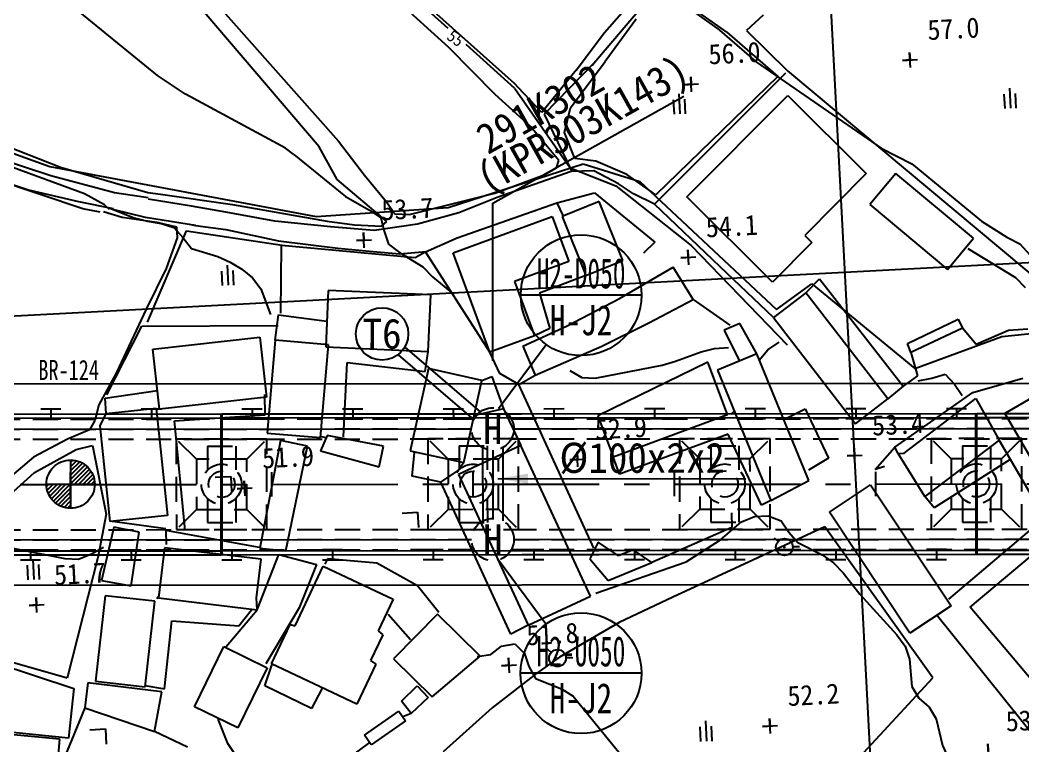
# Model space of a CAD drawing. Header units: millimetres. Extents: x 6886 to 7682, y 1103 to 1810.
# Drawn here: x 7022.4 to 7122.1, y 1446.9 to 1519 of the extents above; entities that cross this region are included whole.
import ezdxf
from ezdxf.enums import TextEntityAlignment as Align
from ezdxf.xclip import XClip

# ---------------------------------------------------------------- set-up
doc = ezdxf.new("R2010")
doc.units = ezdxf.units.MM
doc.header["$LTSCALE"] = 10
doc.header["$MEASUREMENT"] = 0
doc.header["$XCLIPFRAME"] = 2
for name, pattern in [('CENTER', [2, 1.25, -0.25, 0.25, -0.25]), ('DASHED2', [0.375, 0.25, -0.125]), ('HIDDEN', [0.375, 0.25, -0.125])]:
    doc.linetypes.add(name, pattern=pattern)
for name, color, linetype in [('TN-MANH', 4, 'Continuous'), ('TT-WIRE-EQPM', 6, 'Continuous'), ('TZ-BASE', 253, 'Continuous'), ('TZ-CABL', 4, 'Continuous')]:
    doc.layers.add(name, color=color, linetype=linetype)
doc.styles.add('GR', font='GulimChe.ttf')
doc.styles.add('GUL', font='GulimChe.ttf')
doc.styles.get("Standard").update_dxf_attribs({"font": 'GulimChe.ttf'})
doc.linetypes.add('ZIGZAG', pattern='A,0.0001,-0.2,[131,ltypeshp.shx,S=0.2,R=0,X=-0.2,Y=0],-0.4,[131,ltypeshp.shx,S=0.2,R=180,X=0.2,Y=0],-0.2', length=0.8001)
doc.dimstyles.get("Standard").update_dxf_attribs({"dimtxt": 0.18, "dimasz": 0.18, "dimexe": 0.18, "dimexo": 0.0625, "dimgap": 0.09, "dimtad": 0, "dimtih": 1, "dimtoh": 1, "dimdec": 4, "dimzin": 0, "dimdsep": 46, "dimtxsty": 'Standard', "dimcen": 0.09, "dimadec": 0, "dimazin": 0, "dimtfac": 1, "dimtdec": 4, "dimtofl": 0, "dimtmove": 0, "dimatfit": 3, "dimfxl": 0, "dimtolj": 1, "dimtzin": 0, "dimarcsym": 0})

# ---------------------------------------------------------------- blocks, each defined once
blk = doc.blocks.new('JD-4F4DFDFGR14')
at = {"layer": 'TZ-BASE'}
for p, q in [((130.666, 139.307), (149.119, -210.561)), ((45.265, 80.892, -29.64), (86.604, 34.154, -29.64)), ((84.702, 33.587, -29.64), (55.676, 67.611, -29.64)), ((97.518, 45.353, -29.64), (84.147, 57.418, -29.64)), ((97.563, 43.454, -29.64), (85.077, 54.849, -29.64)), ((699.995, 50.791), (0.013, 13.872)), ((111.975, 41.896, -29.752), (118.442, 49.514, -29.752)), ((124.244, 45.392, -28.64), (118.569, 49.443, -28.64)), ((68.626, 40.695, -30.64), (59.113, 48.459, -30.64)), ((94.837, 48.174, -28.64), (104.059, 39.938, -28.64)), ((113.03, 44.968, -28.64), (115.984, 48.35, -28.64)), ((125.194, 44.999, -28.64), (121.299, 47.74, -28.64)), ((116.198, 46.292, -28.64), (113.116, 42.069, -28.64)), ((128.817, 46.695, -26.628), (127.158, 45.161, -26.628)), ((110.236, 41.21, -28.64), (113.03, 44.968, -28.64)), ((124.244, 45.392, -28.64), (128.136, 42, -28.64)), ((125.194, 44.999, -28.083), (130.258, 40.59, -28.083)), ((127.158, 45.161, -26.628), (131.212, 41.14, -26.628)), ((102.185, 38.807, -29.64), (97.563, 43.454, -29.64)), ((104.13, 39.387, -29.64), (99.29, 43.754, -29.64)), ((143.437, 41.476, -27.658), (143.358, 42.974, -27.658)), ((143.358, 42.974, -27.658), (143.398, 42.225, -27.658)), ((111.975, 41.896, -28.509), (107.059, 36.828, -28.509)), ((109.668, 37.477, -28.083), (113.116, 42.069, -28.083)), ((111.832, 41.686, -29.752), (111.975, 41.896, -29.752)), ((128.136, 42, -28.64), (140.523, 33.459, -28.64)), ((142.649, 42.185, -27.658), (144.147, 42.264, -27.658)), ((143.398, 42.225, -27.658), (142.649, 42.185, -27.658)), ((110.236, 41.21, -29.337), (106.825, 36.993, -29.337)), ((118.003, 27.877, -27.859), (131.045, 40.951, -27.859)), ((131.212, 41.14, -26.628), (159.877, 17.183, -26.628)), ((71.425, 38.819, -30.64), (68.626, 40.695, -30.64)), ((104.059, 39.938, -28.64), (104.474, 39.489, -28.64)), ((130.258, 40.59, -28.083), (118.126, 28.827, -28.083)), ((121.684, 39.057, -28.666), (121.605, 40.555, -28.666)), ((121.605, 40.555, -28.666), (121.645, 39.806, -28.666)), ((104.13, 39.387, -29.64), (109.625, 31.519, -29.64)), ((106.825, 36.993, -29.337), (104.474, 39.489, -29.337)), ((120.43, 38.87, -28.173), (120.536, 36.86, -28.173)), ((120.896, 39.766, -28.666), (122.394, 39.845, -28.666)), ((121.645, 39.806, -28.666), (120.896, 39.766, -28.666)), ((153.287, 39.439, -28.173), (153.393, 37.429, -28.173)), ((153.958, 37.436, -28.173), (153.881, 38.904, -28.173)), ((81.337, 33.473, -30.64), (71.425, 38.819, -30.64)), ((105.696, 35.624, -29.337), (102.185, 38.807, -29.337)), ((119.873, 38.275, -28.173), (119.949, 36.83, -28.173)), ((121.101, 36.868, -28.173), (121.024, 38.336, -28.173)), ((121.223, 28.61, -25.172), (131.247, 38.69, -25.172)), ((131.247, 38.69, -25.172), (139.055, 30.926, -25.172)), ((152.73, 38.843, -28.173), (152.806, 37.398, -28.173)), ((41.796, 37.445, -82.745), (57.926, 31.641, -82.745)), ((109.053, 35.017, -28.083), (109.668, 37.477, -28.083)), ((107.059, 36.828, -28.509), (109.774, 31.201, -28.509)), ((61.39, 28.93, -31.64), (44.457, 35.089, -31.64)), ((48.504, 35.687, -29.64), (59.007, 31.563, -29.64)), ((108.5, 32.247, -29.337), (105.696, 35.624, -29.337)), ((110.104, 32.432, -28.083), (109.053, 35.017, -28.083)), ((86.604, 34.154, -29.337), (89.203, 30.782, -29.337)), ((82.16, 32.828, -30.64), (81.337, 33.473, -30.64)), ((86.491, 30.351, -29.337), (84.702, 33.587, -29.337)), ((140.523, 33.459, -28.64), (143.565, 31.887, -28.64)), ((58.036, 30.706, -30.97), (51.79, 32.774, -30.97)), ((82.16, 32.828, -30.64), (87.311, 28.65, -30.64)), ((97.513, 27.571, -82.745), (110.923, 31.898, -82.745)), ((108.274, 31.515, -29.337), (108.5, 32.247, -29.337)), ((112.185, 32.152, -28.083), (110.104, 32.432, -28.083)), ((110.923, 31.898, -82.745), (116.56, 30.134, -82.745)), ((115.268, 30.856, -28.083), (112.185, 32.152, -28.083)), ((143.565, 31.887, -28.64), (150.515, 26.219, -28.64)), ((61.222, 27.436, -32.64), (47.946, 31.859, -32.64)), ((50.19, 31.193, -31.93), (55.806, 29.315, -31.93)), ((57.926, 31.641, -82.745), (84.391, 26.659, -82.745)), ((59.007, 31.563, -29.64), (67.683, 29.062, -29.64)), ((109.731, 31.153, -28.531), (102.392, 28.562, -28.531)), ((107.059, 30.815, -29.337), (108.274, 31.515, -29.337)), ((109.625, 31.519, -29.64), (114.17, 29.713, -29.64)), ((111.972, 31.197, -28.531), (109.731, 31.153, -28.531)), ((114.427, 29.908, -28.531), (111.972, 31.197, -28.531)), ((139.055, 30.926, -25.172), (132.942, 24.778, -25.172)), ((141.987, 30.948, -26.314), (139.399, 27.845, -26.314)), ((149.714, 24.504, -26.314), (141.987, 30.948, -26.314)), ((64.365, 29.028, -30.97), (58.036, 30.706, -30.97)), ((91.408, 26.157, -29.337), (86.491, 30.351, -29.337)), ((89.203, 30.782, -29.337), (91.38, 28.13, -29.337)), ((102.142, 28.996, -29.337), (107.059, 30.815, -29.337)), ((115.922, 28.92, -28.531), (114.427, 29.908, -28.531)), ((118.126, 28.827, -28.083), (115.268, 30.856, -28.083)), ((116.56, 30.134, -82.745), (130.123, 17.434, -82.745)), ((55.806, 29.315, -31.93), (60.775, 28.173, -31.93)), ((63.364, 27.842, -31.64), (61.39, 28.93, -31.64)), ((67.719, 28.517, -30.97), (64.365, 29.028, -30.97)), ((67.683, 29.062, -29.64), (68.912, 28.873, -29.64)), ((93.653, 26.875, -29.337), (102.142, 28.996, -29.337)), ((108.303, 28.017, -28.106), (112.058, 29.004, -28.106)), ((112.058, 29.004, -28.106), (118.048, 24.112, -28.106)), ((114.17, 29.713, -29.64), (121.658, 23.788, -29.64)), ((118.003, 27.877, -28.531), (115.922, 28.92, -28.531)), ((60.775, 28.173, -31.93), (64.23, 27.476, -31.93)), ((71.995, 27.701, -29.337), (67.718, 28.379, -29.337)), ((68.912, 28.873, -29.337), (76.096, 27.846, -29.337)), ((87.311, 28.65, -30.64), (89.679, 27.31, -30.64)), ((91.38, 28.13, -29.337), (92.215, 26.923, -29.337)), ((98.414, 24.556, -27.187), (108.303, 28.017, -27.187)), ((102.392, 28.562, -28.531), (98.58, 27.033, -28.531)), ((108.303, 28.017, -27.187), (108.917, 26.752, -27.187)), ((112.51, 28.163, -27.232), (108.822, 26.684, -27.232)), ((114.869, 22.28, -27.232), (112.51, 28.163, -27.232)), ((129.736, 20.145, -25.172), (121.223, 28.61, -25.172)), ((62.922, 27.085, -32.64), (61.222, 27.436, -32.64)), ((63.258, 27.17, -31.644), (65.131, 26.609, -31.644)), ((63.862, 27.366, -31.64), (63.364, 27.842, -31.64)), ((63.729, 27.557, -31.64), (66.301, 26.545, -31.64)), ((67.422, 26.567, -29.337), (64.19, 27.36, -29.337)), ((75.423, 27.089, -28.531), (71.995, 27.701, -28.531)), ((80.276, 26.211, -28.531), (75.423, 27.089, -28.531)), ((76.096, 27.846, -29.337), (85.482, 26.207, -29.337)), ((84.391, 26.659, -82.745), (97.513, 27.571, -82.745)), ((89.679, 27.31, -30.64), (90.803, 26.525, -30.64)), ((92.215, 26.923, -29.337), (93.653, 26.875, -29.337)), ((98.58, 27.033, -28.531), (94.475, 25.892, -28.531)), ((124.521, 21.67, -27.859), (118.003, 27.877, -27.859)), ((139.399, 27.845, -26.314), (147.127, 21.401, -26.314)), ((65.131, 26.609, -31.644), (68.572, 26.097, -31.644)), ((66.301, 26.545, -31.64), (67.622, 26.22, -31.64)), ((72.405, 25.787, -29.337), (67.422, 26.567, -29.337)), ((67.622, 26.22, -31.64), (68.983, 25.986, -31.64)), ((68.572, 26.097, -31.644), (70.53, 25.63, -31.644)), ((68.983, 25.986, -31.64), (70.263, 25.569, -31.64)), ((85.83, 25.645, -28.531), (80.276, 26.211, -28.531)), ((85.482, 26.207, -29.337), (88.196, 25.831, -29.337)), ((90.803, 26.525, -30.64), (91.151, 25.199, -30.64)), ((90.895, 25.723, -29.337), (91.408, 26.157, -29.337)), ((98.016, 23.052, -27.053), (107.855, 26.676, -27.053)), ((107.855, 26.676, -27.053), (109.506, 22.195, -27.053)), ((108.822, 26.684, -27.232), (111.181, 20.8, -27.232)), ((150.515, 26.219, -28.64), (153.018, 24.629, -28.64)), ((67.639, 16.17, -31.353), (71.496, 25.238, -31.353)), ((70.263, 25.569, -31.64), (71.177, 24.547, -31.64)), ((70.53, 25.63, -31.644), (70.593, 24.557, -31.644)), ((71.496, 25.238, -31.353), (81.002, 23.831, -31.353)), ((71.778, 25.89, -30.928), (72.405, 25.787, -30.928)), ((72.405, 25.787, -30.928), (75.435, 25.384, -30.928)), ((75.435, 25.384, -30.928), (80.663, 24.26, -30.928)), ((90.159, 25.275, -28.531), (85.83, 25.645, -28.531)), ((88.196, 25.831, -29.337), (90.895, 25.723, -29.337)), ((89.179, 23.567, -30.905), (89.1, 25.065, -30.905)), ((89.1, 25.065, -30.905), (89.14, 24.316, -30.905)), ((94.475, 25.892, -28.531), (90.159, 25.275, -28.531)), ((91.151, 25.199, -30.64), (91.586, 23.924, -30.64)), ((70.593, 24.557, -31.644), (69.475, 21.484, -31.644)), ((71.177, 24.547, -31.64), (72.004, 23.475, -31.64)), ((80.663, 24.26, -30.928), (86.539, 23.533, -30.928)), ((88.391, 24.277, -30.905), (89.889, 24.356, -30.905)), ((89.14, 24.316, -30.905), (88.391, 24.277, -30.905)), ((91.586, 23.924, -30.64), (92.668, 23.091, -30.64)), ((95.266, 23.156, -27.187), (98.414, 24.556, -27.187)), ((118.048, 24.112, -28.106), (116.903, 23.011, -28.106)), ((133.647, 24.077, -25.172), (129.736, 20.145, -25.172)), ((132.942, 24.778, -25.172), (133.647, 24.077, -25.172)), ((147.127, 21.401, -26.314), (149.714, 24.504, -26.314)), ((153.018, 24.629, -28.64), (154.315, 23.934, -28.64)), ((154.315, 23.934, -28.64), (155.33, 22.838, -28.64)), ((72.004, 23.475, -31.64), (74.609, 22.688, -31.64)), ((80.868, 17.048, -30.412), (80.957, 23.829, -30.412)), ((80.957, 23.829, -30.412), (94.223, 22.601, -30.412)), ((86.539, 23.533, -30.928), (90.013, 23.202, -30.928)), ((90.013, 23.202, -30.928), (92.72, 22.96, -30.928)), ((92.668, 23.091, -30.64), (94.997, 21.659, -30.64)), ((92.72, 22.96, -30.928), (95.309, 23.204, -30.928)), ((94.223, 22.601, -30.412), (95.221, 23.154, -30.412)), ((101.65, 13.19, -27.187), (95.266, 23.156, -27.187)), ((101.65, 13.19, -27.053), (98.016, 23.052, -27.053)), ((121.409, 21.856, -30.569), (121.33, 23.353, -30.569)), ((121.33, 23.353, -30.569), (121.369, 22.604, -30.569)), ((121.658, 23.788, -29.64), (131.176, 13.901, -29.64)), ((149.152, 23.497, -29.64), (153.885, 20.594, -29.64)), ((74.609, 22.688, -31.64), (75.853, 22.133, -31.64)), ((75.853, 22.133, -31.64), (77.016, 21.44, -31.64)), ((109.506, 22.195, -27.053), (104.092, 20.2, -27.053)), ((111.181, 20.8, -27.232), (114.869, 22.28, -27.232)), ((120.62, 22.565, -30.569), (122.118, 22.644, -30.569)), ((121.369, 22.604, -30.569), (120.62, 22.565, -30.569)), ((69.475, 21.484, -31.644), (67.517, 17.463, -31.644)), ((74.986, 21.239, -31.174), (75.062, 19.794, -31.174)), ((75.543, 21.835, -31.174), (75.649, 19.825, -31.174)), ((76.214, 19.832, -31.174), (76.137, 21.3, -31.174)), ((77.016, 21.44, -31.64), (78.056, 20.559, -31.64)), ((94.997, 21.659, -30.64), (95.952, 20.684, -30.64)), ((114.523, 18.516, -27.792), (119.857, 21.616, -27.792)), ((121.844, 18.415, -27.792), (119.857, 21.616, -27.792)), ((129.845, 16.627, -27.859), (124.521, 21.67, -27.859)), ((78.056, 20.559, -31.64), (78.883, 19.487, -31.64)), ((95.952, 20.684, -30.64), (98.076, 18.927, -30.64)), ((104.092, 20.2, -27.053), (106.074, 14.819, -27.053)), ((111.181, 20.8, -27.187), (106.595, 19.031, -27.187)), ((130.123, 17.434, -82.745), (133.628, 19.981, -82.745)), ((133.043, 19.092, -27.501), (134.419, 20.466, -27.501)), ((133.628, 19.981, -82.745), (143.864, 11.553, -82.745)), ((134.419, 20.466, -27.501), (142.729, 9.789, -27.501)), ((153.885, 20.594, -29.64), (154.841, 19.619, -29.64)), ((78.883, 19.487, -31.64), (79.842, 16.941, -31.64)), ((85.588, 19.321, -29.382), (85.341, 13.711, -29.382)), ((95.781, 18.872, -29.382), (85.588, 19.321, -29.382)), ((106.595, 19.031, -27.187), (107.611, 15.547, -27.187)), ((133.043, 19.092, -27.523), (129.845, 16.627, -27.523)), ((141.191, 8.53, -27.523), (133.043, 19.092, -27.523)), ((95.533, 13.261, -29.382), (95.781, 18.872, -29.382)), ((109.257, 15.779, -27.792), (114.523, 18.516, -27.792)), ((117.45, 16.089, -27.926), (121.844, 18.415, -27.926)), ((121.844, 18.415, -28.128), (125.496, 15.85, -28.128)), ((67.517, 17.463, -31.644), (64.531, 11.093, -31.644)), ((80.309, 14.379, -29.897), (80.652, 16.9, -29.897)), ((80.652, 16.9, -29.897), (85.452, 16.253, -29.897)), ((112.786, 13.791, -27.926), (117.45, 16.089, -27.926)), ((126.472, 16.043, -28.33), (124.942, 15.369, -28.33)), ((128.193, 12.999, -28.33), (126.472, 16.043, -28.33)), ((129.845, 16.627, -27.523), (137.994, 6.063, -27.523)), ((143.149, 14.032, -27.21), (148.185, 16.449, -27.21)), ((148.185, 16.449, -27.21), (148.602, 15.56, -27.21)), ((152.528, 14.754, -82.745), (167.626, 16.216, -82.745)), ((63.584, 8.928, -30.412), (67.079, 15.777, -30.412)), ((67.079, 15.777, -30.412), (80.627, 15.822, -30.412)), ((104.935, 13.772, -27.792), (109.257, 15.779, -27.792)), ((107.611, 15.547, -27.187), (106.074, 14.819, -27.187)), ((124.942, 15.369, -28.33), (126.441, 12.282, -28.33)), ((148.602, 15.56, -27.21), (143.471, 13.153, -27.21)), ((149.975, 13.945, -27.725), (148.602, 15.56, -27.725)), ((153.167, 15.347, -27.725), (149.975, 13.945, -27.725)), ((155.089, 15.462, -27.725), (153.167, 15.347, -27.725)), ((68.175, 13.476, -29.673), (78.799, 14.664, -29.673)), ((78.799, 14.664, -29.673), (79.464, 8.718, -29.673)), ((80.309, 14.379, -29.651), (79.513, 5.145, -29.651)), ((85.632, 13.92, -29.651), (80.309, 14.379, -29.651)), ((106.074, 14.819, -27.053), (101.65, 13.19, -27.053)), ((129.276, 13.428, -30.64), (130.397, 14.168, -30.64)), ((143.471, 13.153, -27.21), (143.149, 14.032, -27.21)), ((143.864, 11.553, -82.745), (152.528, 14.754, -82.745)), ((68.84, 7.53, -29.673), (68.175, 13.476, -29.673)), ((84.836, 4.686, -29.651), (85.632, 13.92, -29.651)), ((85.341, 13.711, -29.382), (95.533, 13.261, -29.382)), ((95.213, 11.262, -29.808), (95.533, 13.261, -29.808)), ((102.628, 11.076, -30.256), (101.65, 13.19, -30.256)), ((104.935, 13.772, -27.926), (106.139, 10.882, -27.926)), ((106.139, 10.882, -27.926), (112.786, 13.791, -27.926)), ((120.1, 12.298, -30.64), (122.647, 13.213, -30.64)), ((122.647, 13.213, -30.64), (123.972, 13.561, -30.64)), ((123.972, 13.561, -30.64), (125.359, 13.643, -30.64)), ((128.193, 12.999, -28.822), (124.271, 11.395, -28.822)), ((133.33, 0.435, -28.822), (128.193, 12.999, -28.822)), ((128.395, 12.388, -30.64), (129.276, 13.428, -30.64)), ((143.471, 13.153, -27.725), (144.149, 10.816, -27.725)), ((87.119, 4.767, -29.808), (87.487, 12.147, -29.808)), ((87.487, 12.147, -29.808), (95.213, 11.262, -29.808)), ((123.312, 12.195, -28.867), (112.391, 6.858, -28.867)), ((118.776, 11.905, -30.64), (120.1, 12.298, -30.64)), ((125.253, 6.999, -28.867), (123.312, 12.195, -28.867)), ((64.531, 11.093, -31.644), (62.79, 7.938, -31.644)), ((95.543, 11.549, -28.912), (93.737, 3.384, -28.912)), ((100.868, 10.371, -28.912), (95.543, 11.549, -28.912)), ((104.533, 9.978, -30.256), (102.628, 11.076, -30.256)), ((109.61, 11.359, -30.64), (110.774, 10.665, -30.64)), ((112.123, 10.611, -30.64), (118.776, 11.905, -30.64)), ((124.271, 11.395, -28.822), (129.565, -1.554, -28.822)), ((145.553, 10.586, -30.64), (146.876, 10.978, -30.64)), ((146.876, 10.978, -30.64), (147.832, 10.003, -30.64)), ((0.313, 10.007), (199.105, 10.11)), ((99.063, 2.206, -28.912), (100.868, 10.371, -28.912)), ((100.868, 10.371, -28.912), (101.839, 10.76, -28.912)), ((101.839, 10.76, -28.912), (103.017, 7.555, -28.912)), ((104.533, 9.978, -29.001), (106.139, 10.882, -29.001)), ((111.966, -6.315, -30.256), (104.533, 9.978, -30.256)), ((110.774, 10.665, -30.64), (112.123, 10.611, -30.64)), ((144.149, 10.816, -27.725), (142.729, 9.789, -27.725)), ((144.223, 10.326, -30.64), (145.553, 10.586, -30.64)), ((147.832, 10.003, -30.64), (148.572, 8.88, -30.64)), ((149.631, 9.168, -29.001), (154.618, 10.587, -29.001)), ((63.423, 8.604, -30.144), (68.636, 9.355, -30.144)), ((142.729, 9.789, -27.501), (141.191, 8.53, -27.501)), ((141.879, 3.726, -29.001), (149.631, 9.168, -29.001)), ((156.995, 9.513, -27.635), (152.817, 7.092, -27.635)), ((63.514, 7.084, -30.144), (63.423, 8.604, -30.144)), ((79.464, 8.718, -29.673), (68.84, 7.53, -29.673)), ((79.317, 6.949, -30.614), (79.286, 8.966, -30.614)), ((137.994, 6.063, -27.523), (141.191, 8.53, -27.523)), ((142.81, 3.153, -28.531), (149.941, 8.561, -28.531)), ((149.941, 8.561, -28.531), (152.247, 4.434, -28.531)), ((0.046, 7.007), (74.946, 7.045)), ((57.022, 7.536), (59.022, 7.538)), ((58.022, 7.537), (58.024, 6.537)), ((62.79, 7.938, -31.644), (62.389, 6.388, -31.644)), ((62.934, 5.844, -29.673), (63.514, 7.084, -29.673)), ((63.514, 7.084, -29.673), (68.495, 7.607, -29.673)), ((67.022, 7.541), (69.022, 7.544)), ((68.022, 7.542), (68.024, 6.542)), ((68.495, 7.607, -29.673), (69.615, -3.064, -29.673)), ((74.954, -6.954), (74.946, 7.045)), ((75.046, 7.045), (149.946, 7.084)), ((75.054, -6.954), (75.046, 7.045)), ((77.022, 7.547), (79.022, 7.549)), ((78.022, 7.548), (78.024, 6.548)), ((87.022, 7.552), (89.022, 7.555)), ((88.022, 7.553), (88.024, 6.553)), ((97.022, 7.557), (99.022, 7.56)), ((98.022, 7.559), (98.024, 6.559)), ((103.017, 7.555, -28.912), (100.008, 6.837, -28.912)), ((103.017, 7.555, -28.912), (104.739, 3.898, -28.912)), ((107.022, 7.563), (109.022, 7.566)), ((108.022, 7.564), (108.024, 6.564)), ((113.919, 2.768, -28.867), (125.253, 6.999, -28.867)), ((117.022, 7.568), (119.022, 7.571)), ((118.022, 7.57), (118.024, 6.57)), ((125.619, 7.019, -29.27), (125.958, 7.353, -29.27)), ((127.022, 7.574), (129.022, 7.577)), ((128.022, 7.575), (128.024, 6.575)), ((130.849, 6.502, -28.822), (132.992, 7.548, -28.822)), ((132.992, 7.548, -28.822), (135.302, 2.66, -28.822)), ((137.022, 7.579), (139.022, 7.582)), ((138.022, 7.581), (138.024, 6.581)), ((147.022, 7.585), (149.022, 7.588)), ((148.022, 7.586), (148.024, 6.586)), ((149.954, -6.915), (149.946, 7.084)), ((150.046, 7.084), (224.946, 7.123)), ((150.054, -6.915), (150.046, 7.084)), ((152.817, 7.092, -27.635), (157.754, -1.427, -27.635)), ((0.047, 6.607), (74.947, 6.645)), ((57.024, 6.536), (59.024, 6.538)), ((62.389, 6.388, -31.644), (61.861, 5.459, -31.644)), ((67.024, 6.541), (69.024, 6.544)), ((70.332, 6.369, -30.614), (79.317, 6.949, -30.614)), ((71.388, -4.562, -30.614), (70.332, 6.369, -30.614)), ((75.047, 6.645), (149.947, 6.684)), ((77.024, 6.547), (79.024, 6.549)), ((87.024, 6.552), (89.024, 6.555)), ((97.024, 6.557), (99.024, 6.56)), ((107.024, 6.563), (109.024, 6.566)), ((112.391, 6.858, -28.867), (113.919, 2.768, -28.867)), ((117.024, 6.568), (119.024, 6.571)), ((127.024, 6.574), (129.024, 6.577)), ((137.024, 6.579), (139.024, 6.582)), ((147.024, 6.585), (149.024, 6.588)), ((150.047, 6.684), (224.947, 6.723)), ((61.861, 5.459, -31.644), (59.673, 4.521, -31.644)), ((63.931, -3.66, -29.673), (62.934, 5.844, -29.673)), ((79.513, 5.145, -29.651), (84.836, 4.686, -29.651)), ((125.334, 5.027, -29.27), (114.533, 1.062, -29.27)), ((128.628, -2.045, -29.27), (125.334, 5.027, -29.27)), ((59.673, 4.521, -31.644), (56.324, 2.751, -31.644)), ((80.859, 4.394, -30.412), (78.807, -6.318, -30.412)), ((83.54, 3.836, -30.412), (80.859, 4.394, -30.412)), ((85.496, 4.894, -29.965), (84.825, 3.374, -29.965)), ((85.375, 4.663, -29.965), (84.92, 4.771, -29.965)), ((91.079, 3.837, -29.965), (85.496, 4.894, -29.965)), ((152.247, 4.434, -28.531), (144.863, -1.167, -28.531)), ((156.346, -2.591, -27.703), (152.247, 4.434, -27.703)), ((56.414, 1.231, -32.316), (60.542, 3.496, -32.316)), ((60.542, 3.496, -32.316), (62.178, 3.908, -32.316)), ((62.178, 3.908, -32.316), (63.528, -2.921, -32.316)), ((81.379, -6.568, -30.412), (83.54, 3.836, -30.412)), ((84.825, 3.374, -29.965), (90.662, 1.792, -29.965)), ((90.662, 1.792, -29.965), (91.079, 3.837, -29.965)), ((93.737, 3.384, -28.912), (99.063, 2.206, -28.912)), ((93.948, 0.867, -29.27), (94.167, 3.213, -29.27)), ((104.739, 3.898, -28.643), (98.524, 1.028, -28.643)), ((111.659, -11.09, -28.643), (104.739, 3.898, -28.643)), ((110.402, 1.77, -31.779), (110.323, 3.268, -31.779)), ((110.323, 3.268, -31.779), (110.362, 2.519, -31.779)), ((137.929, 2.155, -31.241), (137.85, 3.653, -31.241)), ((137.85, 3.653, -31.241), (137.89, 2.904, -31.241)), ((139.948, 1.501, -29.181), (141.879, 3.726, -29.181)), ((142.23, 3.118, -29.001), (141.879, 3.726, -29.001)), ((142.23, 3.118, -28.531), (142.81, 3.153, -28.531)), ((144.863, -1.167, -28.531), (142.23, 3.118, -28.531)), ((56.324, 2.751, -31.644), (53.249, 0.144, -31.644)), ((59.997, 2.459), (59.999, -2.341)), ((59.997, 2.218), (60.226, 2.448)), ((59.997, 1.794), (60.588, 2.385)), ((59.997, 1.369), (60.907, 2.28)), ((59.997, 0.945), (61.192, 2.141)), ((99.063, 2.206, -28.912), (98.493, 1.407, -28.912)), ((109.613, 2.479, -31.779), (111.111, 2.558, -31.779)), ((110.362, 2.519, -31.779), (109.613, 2.479, -31.779)), ((114.533, 1.062, -29.27), (113.919, 2.768, -29.27)), ((135.302, 2.66, -28.822), (133.309, 1.464, -28.822)), ((137.141, 2.865, -31.241), (138.639, 2.944, -31.241)), ((137.89, 2.904, -31.241), (137.141, 2.865, -31.241)), ((153.348, 2.525, -28.061), (145.782, -2.279, -28.061)), ((53.647, -1.268, -32.316), (56.414, 1.231, -32.316)), ((59.998, 0.521), (61.447, 1.972)), ((59.998, 0.096), (61.675, 1.775)), ((60.001, -1.169), (59.999, 1.231)), ((60.384, 0.059), (61.876, 1.552)), ((60.809, 0.059), (62.05, 1.302)), ((61.233, 0.059), (62.196, 1.023)), ((80.001, -1.158), (79.999, 1.242)), ((96.766, 0.272, -29.27), (98.493, 1.407, -29.27)), ((98.524, 1.028, -28.643), (105.444, -13.96, -28.643)), ((100.001, -1.148), (99.999, 1.252)), ((120.001, -1.137), (119.999, 1.263)), ((140.871, 1.826, -29.181), (139.948, 1.501, -29.181)), ((140.001, -1.127), (139.999, 1.273)), ((57.598, 0.057), (62.398, 0.06)), ((57.609, -0.172), (57.839, 0.058)), ((57.672, -0.534), (58.263, 0.058)), ((57.778, -0.853), (58.687, 0.058)), ((57.917, -1.137), (59.112, 0.058)), ((58.086, -1.393), (59.536, 0.058)), ((58.283, -1.62), (59.96, 0.059)), ((61.657, 0.06), (62.308, 0.711)), ((62.081, 0.06), (62.379, 0.358)), ((74.368, 0.751, -31.644), (75.911, 0.832, -31.644)), ((75.911, 0.832, -31.644), (75.991, -0.684, -31.644)), ((77.324, -1.1, -32.742), (77.245, 0.398, -32.742)), ((77.245, 0.398, -32.742), (77.284, -0.351, -32.742)), ((96.766, 0.272, -29.27), (93.948, 0.867, -29.27)), ((103.724, -14.839, -29.27), (96.766, 0.272, -29.27)), ((129.565, -1.554, -28.822), (133.33, 0.435, -28.822)), ((58.506, -1.821), (59.998, -0.328)), ((58.756, -1.995), (59.998, -0.752)), ((76.535, -0.391, -32.742), (78.033, -0.312, -32.742)), ((77.284, -0.351, -32.742), (76.535, -0.391, -32.742)), ((135.389, -2.718, -28.083), (139.483, -0.002, -28.083)), ((139.483, -0.002, -28.083), (147.475, -12.051, -28.083)), ((59.036, -2.14), (59.998, -1.176)), ((59.348, -2.252), (59.999, -1.601)), ((129.565, -1.554, -29.27), (128.628, -2.045, -29.27)), ((145.782, -2.279, -28.061), (144.863, -1.167, -28.061)), ((59.701, -2.323), (59.999, -2.025)), ((63.528, -2.921, -32.316), (62.744, -7.097, -32.316)), ((92.933, -2.808, -31.644), (94.475, -2.727, -31.644)), ((94.475, -2.727, -31.644), (94.555, -4.243, -31.644)), ((125.667, -2.805, -30.256), (125.707, -4.239, -30.256)), ((143.379, -14.767, -28.083), (135.389, -2.718, -28.083)), ((147.268, -11.389, -28.688), (157.687, -2.512, -28.688)), ((63.88, -3.574, -30.278), (69.447, -4.364, -30.278)), ((69.615, -3.064, -29.673), (63.931, -3.66, -29.673)), ((124.57, -5.474, -31.64), (126.662, -3.688, -31.64)), ((126.662, -3.688, -31.64), (127.932, -3.165, -31.64)), ((127.932, -3.165, -31.64), (129.317, -3.082, -31.64)), ((129.317, -3.082, -31.64), (130.604, -3.589, -31.64)), ((130.604, -3.589, -31.64), (131.344, -4.711, -31.64)), ((64.278, -4.223, -30.928), (63.068, -9.501, -30.928)), ((66.819, -4.7, -30.928), (64.278, -4.223, -30.928)), ((66.016, -10.042, -30.928), (66.819, -4.7, -30.928)), ((78.938, -6.265, -30.569), (69.457, -4.542, -30.569)), ((69.457, -4.542, -30.569), (69.495, -5.931, -30.569)), ((125.707, -4.239, -30.256), (117.749, -7.72, -30.256)), ((134.947, -4.182, -30.636), (119.84, -11.185, -30.636)), ((131.344, -4.711, -31.64), (132.258, -5.733, -31.64)), ((145.67, -19.203, -30.636), (134.947, -4.182, -30.636)), ((149.368, -12.155, -28.218), (159.061, -4.002, -28.218)), ((112.423, -5.704, -30.166), (111.581, -7.37, -30.166)), ((114.434, -7.065, -30.166), (112.423, -5.704, -30.166)), ((121.155, -7.652, -31.64), (124.57, -5.474, -31.64)), ((129.896, -5.274, -30.86), (130.287, -5.643, -30.86)), ((132.258, -5.733, -31.64), (134.665, -6.98, -31.64)), ((0.053, -6.593), (74.953, -6.554)), ((0.054, -6.993), (74.954, -6.954)), ((54.08, -6.268, -32.64), (59.439, -7.339, -32.64)), ((55.019, -6.465), (57.019, -6.462)), ((56.019, -6.464), (56.02, -7.464)), ((60.787, -7.393, -32.64), (62.057, -6.868, -32.64)), ((62.057, -6.868, -32.64), (63.275, -6.212, -32.64)), ((65.019, -6.46), (67.019, -6.457)), ((66.019, -6.459), (66.02, -7.459)), ((69.314, -6.264, -30.592), (68.719, -11.249, -30.592)), ((78.928, -7.411, -30.592), (69.314, -6.264, -30.592)), ((75.019, -6.455), (77.019, -6.452)), ((75.053, -6.554), (149.953, -6.516)), ((75.054, -6.954), (149.954, -6.915)), ((76.019, -6.454), (76.02, -7.454)), ((78.544, -12.437, -30.032), (80.682, -6.924, -30.032)), ((78.807, -6.318, -30.412), (81.379, -6.568, -30.412)), ((80.682, -6.924, -30.032), (84.421, -7.913, -30.032)), ((85.019, -6.45), (87.019, -6.447)), ((86.019, -6.448), (86.02, -7.448)), ((95.019, -6.445), (97.019, -6.442)), ((96.019, -6.443), (96.02, -7.443)), ((105.019, -6.439), (107.019, -6.437)), ((106.019, -6.438), (106.02, -7.438)), ((115.88, -6.485, -30.166), (114.434, -7.065, -30.166)), ((115.019, -6.434), (117.019, -6.432)), ((117.749, -7.72, -30.166), (115.88, -6.485, -30.166)), ((116.019, -6.433), (116.02, -7.433)), ((125.019, -6.429), (127.019, -6.426)), ((126.019, -6.428), (126.02, -7.428)), ((130.804, -6.2, -30.86), (131.009, -6.212, -30.86)), ((130.914, -6.126, -30.86), (130.922, -6.284, -30.86)), ((131.753, -6.154, -30.86), (132.43, -6.137, -30.86)), ((135.019, -6.424), (137.019, -6.421)), ((136.019, -6.423), (136.02, -7.423)), ((145.019, -6.419), (147.019, -6.416)), ((146.019, -6.418), (146.02, -7.418)), ((150.053, -6.515), (224.953, -6.477)), ((150.054, -6.915), (224.954, -6.877)), ((55.02, -7.465), (57.02, -7.462)), ((56.242, -7.406, -32.473), (56.348, -9.415, -32.473)), ((56.914, -9.408, -32.473), (56.836, -7.94, -32.473)), ((59.439, -7.339, -32.64), (60.787, -7.393, -32.64)), ((62.744, -7.097, -32.316), (59.653, -19.217, -32.316)), ((65.02, -7.46), (67.02, -7.457)), ((75.02, -7.455), (77.02, -7.452)), ((78.472, -11.243, -30.592), (78.928, -7.411, -30.592)), ((84.421, -7.913, -30.032), (82.704, -12.233, -30.032)), ((85.02, -7.45), (87.02, -7.447)), ((85.51, -7.355, -29.136), (85.272, -7.907, -29.136)), ((90.426, -7.779, -29.136), (85.51, -7.355, -29.136)), ((94.465, -10.051, -29.136), (90.426, -7.779, -29.136)), ((95.02, -7.445), (97.02, -7.442)), ((105.02, -7.439), (107.02, -7.437)), ((111.581, -7.37, -30.166), (113.413, -9.504, -30.166)), ((112.188, -10.788, -31.64), (121.155, -7.652, -31.64)), ((113.413, -9.504, -30.166), (117.749, -7.72, -30.166)), ((115.02, -7.434), (117.02, -7.432)), ((125.02, -7.429), (127.02, -7.426)), ((134.665, -6.98, -31.64), (135.789, -7.766, -31.64)), ((135.02, -7.424), (137.02, -7.421)), ((135.789, -7.766, -31.64), (136.745, -8.741, -31.64)), ((145.02, -7.419), (147.02, -7.416)), ((55.685, -8.001, -32.473), (55.762, -9.446, -32.473)), ((82.296, -14.028, -27.859), (85.094, -8.092, -27.859)), ((85.094, -8.092, -27.859), (92.043, -11.368, -27.859)), ((136.745, -8.741, -31.64), (138.398, -10.886, -31.64)), ((0.323, -9.993), (197.915, -9.891)), ((63.068, -9.501, -30.928), (66.016, -10.042, -30.928)), ((96.597, -12.706, -29.136), (94.465, -10.051, -29.136)), ((138.398, -10.886, -31.64), (142.094, -14.928, -31.64)), ((55.869, -11.988, -32.898), (57.366, -11.909, -32.898)), ((56.617, -11.949, -32.898), (55.869, -11.988, -32.898)), ((56.657, -12.698, -32.898), (56.578, -11.2, -32.898)), ((56.578, -11.2, -32.898), (56.617, -11.949, -32.898)), ((63.436, -11.028, -30.278), (62.473, -19.516, -30.278)), ((68.376, -11.588, -30.278), (63.436, -11.028, -30.278)), ((67.413, -20.077, -30.278), (68.376, -11.588, -30.278)), ((68.81, -10.997, -30.816), (68.56, -11.327, -30.816)), ((68.719, -11.249, -30.592), (78.542, -12.421, -30.592)), ((78.542, -12.421, -30.592), (78.472, -11.243, -30.592)), ((92.043, -11.368, -27.859), (90.563, -14.508, -27.859)), ((105.444, -13.96, -28.643), (111.659, -11.09, -28.643)), ((119.84, -11.185, -30.636), (114.515, -13.701, -30.636)), ((75.44, -16.076, -30.032), (78.544, -12.437, -30.032)), ((76.709, -14.027, -30.636), (77.959, -12.427, -30.636)), ((82.704, -12.233, -30.032), (79.402, -17.815, -30.032)), ((91.537, -12.873, -28.128), (93.751, -15.388, -28.128)), ((96.434, -12.872, -29.427), (92.083, -17.307, -29.427)), ((100.676, -17.033, -29.427), (96.434, -12.872, -29.427)), ((147.475, -12.051, -28.083), (143.379, -14.767, -28.083)), ((156.046, -25.404, -28.688), (146.014, -12.945, -28.688)), ((157.016, -21.248, -28.218), (149.368, -12.155, -28.218)), ((69.32, -20.3, -30.636), (70.038, -13.527, -30.636)), ((70.038, -13.527, -30.636), (76.709, -14.027, -30.636)), ((79.95, -17.811, -27.859), (81.802, -13.881, -27.859)), ((81.802, -13.881, -27.859), (82.296, -14.028, -27.859)), ((114.515, -13.701, -30.636), (108.574, -17.152, -30.636)), ((91.016, -14.909, -27.859), (89.803, -17.483, -27.859)), ((90.563, -14.508, -27.859), (91.016, -14.909, -27.859)), ((105.444, -13.96, -29.27), (103.724, -14.839, -29.27)), ((142.094, -14.928, -31.64), (142.924, -16.046, -31.64)), ((102.81, -16.06, -32.64), (104.14, -15.801, -32.64)), ((104.14, -15.801, -32.64), (105.096, -16.776, -32.64)), ((49.909, -16.836, -29.92), (60.301, -20.247, -29.92)), ((59.653, -19.217, -32.316), (50.342, -16.586, -32.316)), ((72.307, -22.069, -29.965), (75.235, -16.091, -29.965)), ((75.235, -16.091, -29.965), (79.527, -18.194, -29.965)), ((100.401, -17.056, -32.64), (101.737, -16.886, -32.64)), ((101.737, -16.886, -32.64), (102.81, -16.06, -32.64)), ((105.096, -16.776, -32.64), (105.532, -18.051, -32.64)), ((107.356, -16.311, -31.756), (107.747, -16.68, -31.756)), ((142.924, -16.046, -31.64), (143.359, -17.321, -31.64)), ((79.307, -19.974, -28.554), (80.031, -17.822, -28.554)), ((88.434, -21.811, -27.859), (79.95, -17.811, -27.859)), ((90.315, -17.821, -27.859), (88.434, -21.811, -27.859)), ((89.803, -17.483, -27.859), (90.315, -17.821, -27.859)), ((92.083, -17.307, -29.427), (95.924, -21.074, -29.427)), ((95.924, -21.074, -29.427), (100.676, -17.033, -29.427)), ((102.802, -17.985, -32.831), (104.299, -17.906, -32.831)), ((103.59, -18.694, -32.831), (103.511, -17.196, -32.831)), ((103.511, -17.196, -32.831), (103.55, -17.945, -32.831)), ((108.574, -17.152, -30.636), (106.334, -18.721, -30.636)), ((108.264, -17.236, -31.756), (108.469, -17.248, -31.756)), ((108.374, -17.163, -31.756), (108.382, -17.321, -31.756)), ((109.213, -17.19, -31.756), (109.89, -17.173, -31.756)), ((143.359, -17.321, -31.64), (143.567, -20.046, -31.64)), ((79.527, -18.194, -29.965), (76.6, -24.171, -29.965)), ((106.334, -18.721, -30.636), (101.874, -22.173, -30.636)), ((103.55, -17.945, -32.831), (102.802, -17.985, -32.831)), ((105.532, -18.051, -32.64), (106.187, -19.268, -32.64)), ((61.7, -19.678, -30.323), (61.399, -22.164, -30.323)), ((69.068, -20.585, -30.323), (61.7, -19.678, -30.323)), ((62.473, -19.516, -30.278), (67.413, -20.077, -30.278)), ((106.187, -19.268, -32.64), (108.761, -20.281, -32.64)), ((128.218, -38.057, -30.636), (145.67, -19.203, -30.636)), ((60.301, -20.247, -29.92), (59.788, -25.199, -29.92)), ((67.371, -19.968, -30.636), (69.32, -20.3, -30.636)), ((68.316, -24.533, -30.323), (69.068, -20.585, -30.323)), ((83.93, -22.256, -28.554), (79.307, -19.974, -28.554)), ((84.975, -20.219, -28.554), (83.93, -22.256, -28.554)), ((92.859, -21.499, -29.853), (94.446, -20, -29.853)), ((94.446, -20, -29.853), (95.519, -21.136, -29.853)), ((108.761, -20.281, -32.64), (109.926, -21.02, -32.64)), ((143.567, -20.046, -31.64), (144.264, -21.215, -31.64)), ((93.825, -22.736, -29.853), (92.859, -21.499, -29.853)), ((95.519, -21.136, -29.853), (93.825, -22.736, -29.853)), ((109.926, -21.02, -32.64), (116.024, -28.464, -32.64)), ((144.264, -21.215, -31.64), (145.304, -22.096, -31.64)), ((61.399, -22.164, -30.412), (59.365, -27.163, -30.412)), ((61.399, -22.164, -30.323), (68.316, -24.533, -30.323)), ((76.6, -24.171, -29.965), (72.307, -22.069, -29.965)), ((89.202, -24.902, -30.166), (92.604, -22.503, -30.166)), ((92.604, -22.503, -30.166), (92.604, -22.496, -30.166)), ((92.604, -22.496, -30.166), (93.28, -23.456, -30.166)), ((93.825, -22.736, -30.368), (92.997, -23.061, -30.368)), ((101.874, -22.173, -30.636), (97.018, -26.546, -30.636)), ((145.304, -22.096, -31.64), (146.002, -23.266, -31.64)), ((59.788, -25.199, -29.92), (46.737, -23.846, -29.92)), ((75.611, -25.714, -30.412), (74.66, -23.302, -30.412)), ((93.28, -23.456, -30.166), (89.875, -25.857, -30.166)), ((123.072, -23.477, -33.01), (123.178, -25.487, -33.01)), ((129.527, -24.731, -32.45), (129.448, -23.233, -32.45)), ((129.448, -23.233, -32.45), (129.487, -23.982, -32.45)), ((146.002, -23.266, -31.64), (146.609, -25.921, -31.64)), ((48.415, -24.303, -29.83), (58.891, -25.242, -29.83)), ((61.91, -24.357, -31.689), (63.453, -24.276, -31.689)), ((63.453, -24.276, -31.689), (63.533, -25.792, -31.689)), ((71.595, -26.088, -30.412), (68.316, -24.533, -30.412)), ((89.875, -25.857, -30.166), (89.202, -24.902, -30.166)), ((122.515, -24.073, -33.01), (122.591, -25.518, -33.01)), ((123.743, -25.48, -33.01), (123.665, -24.012, -33.01)), ((128.738, -24.021, -32.45), (130.236, -23.942, -32.45)), ((129.487, -23.982, -32.45), (128.738, -24.021, -32.45)), ((58.891, -25.242, -29.83), (57.395, -41.94, -29.83)), ((77.593, -28.661, -30.412), (75.611, -25.714, -30.412)), ((89.695, -25.637, -30.368), (84.032, -29.796, -30.368)), ((151.215, -27.251, -31.555), (151.136, -25.753, -31.555)), ((151.136, -25.753, -31.555), (151.175, -26.502, -31.555)), ((146.609, -25.921, -31.64), (147.176, -27.144, -31.64))]:
    blk.add_line(p, q, dxfattribs=at)
at = {"layer": 'TZ-BASE', "ltscale": 2}
for p, q in [((48.023, 7.031), (699.996, 7.389)), ((0.004, -6.993), (576.018, -6.696))]:
    blk.add_line(p, q, dxfattribs=at)
at = {"layer": 'TZ-BASE', "linetype": 'DASHED2'}
for p, q in [((79.497, 4.548), (70.498, 4.543)), ((72.499, 2.544), (70.498, 4.543)), ((70.498, 4.543), (70.502, -4.456)), ((77.498, 2.547), (79.497, 4.548)), ((79.502, -4.452), (79.497, 4.548)), ((104.497, 4.561), (95.498, 4.556)), ((97.498, 2.557), (95.498, 4.556)), ((95.498, 4.556), (95.502, -4.444)), ((102.498, 2.56), (104.497, 4.561)), ((104.502, -4.439), (104.497, 4.561)), ((129.497, 4.574), (120.497, 4.569)), ((122.498, 2.57), (120.497, 4.569)), ((120.497, 4.569), (120.502, -4.431)), ((127.498, 2.573), (129.497, 4.574)), ((129.502, -4.426), (129.497, 4.574)), ((154.497, 4.586), (145.497, 4.582)), ((147.498, 2.583), (145.497, 4.582)), ((145.497, 4.582), (145.502, -4.418)), ((152.498, 2.585), (154.497, 4.586)), ((154.502, -4.413), (154.497, 4.586)), ((73.598, 3.845), (76.398, 3.846)), ((73.598, 3.845), (73.599, 1.473)), ((76.398, 3.846), (76.399, 1.475)), ((98.598, 3.858), (101.398, 3.859)), ((98.598, 3.858), (98.599, 1.486)), ((101.398, 3.859), (101.399, 1.487)), ((123.598, 3.871), (126.398, 3.872)), ((123.598, 3.871), (123.599, 1.499)), ((126.398, 3.872), (126.399, 1.5)), ((148.598, 3.883), (151.398, 3.885)), ((148.598, 3.883), (148.599, 1.512)), ((151.398, 3.885), (151.399, 1.513)), ((77.498, 2.547), (72.499, 2.544)), ((72.499, 2.544), (72.501, -2.456)), ((77.501, -2.453), (77.498, 2.547)), ((102.498, 2.56), (97.498, 2.557)), ((97.498, 2.557), (97.501, -2.443)), ((102.501, -2.44), (102.498, 2.56)), ((127.498, 2.573), (122.498, 2.57)), ((122.498, 2.57), (122.501, -2.43)), ((127.501, -2.427), (127.498, 2.573)), ((152.498, 2.585), (147.498, 2.583)), ((147.498, 2.583), (147.501, -2.417)), ((152.501, -2.414), (152.498, 2.585)), ((73.601, -1.383), (73.602, -3.755)), ((76.4, -1.382), (76.402, -3.753)), ((98.6, -1.37), (98.602, -3.742)), ((101.4, -1.369), (101.402, -3.741)), ((123.6, -1.358), (123.602, -3.729)), ((126.4, -1.356), (126.402, -3.728)), ((148.6, -1.345), (148.602, -3.716)), ((151.4, -1.343), (151.401, -3.715)), ((72.501, -2.456), (70.502, -4.456)), ((72.501, -2.456), (77.501, -2.453)), ((77.501, -2.453), (79.502, -4.452)), ((97.501, -2.443), (95.502, -4.444)), ((97.501, -2.443), (102.501, -2.44)), ((102.501, -2.44), (104.502, -4.439)), ((122.501, -2.43), (120.502, -4.431)), ((122.501, -2.43), (127.501, -2.427)), ((127.501, -2.427), (129.502, -4.426)), ((147.501, -2.417), (145.502, -4.418)), ((147.501, -2.417), (152.501, -2.414)), ((152.501, -2.414), (154.502, -4.413)), ((73.602, -3.755), (76.402, -3.753)), ((98.602, -3.742), (101.402, -3.741)), ((123.602, -3.729), (126.402, -3.728)), ((148.602, -3.716), (151.401, -3.715)), ((70.502, -4.456), (79.502, -4.452)), ((95.502, -4.444), (104.502, -4.439)), ((120.502, -4.431), (129.502, -4.426)), ((145.502, -4.418), (154.502, -4.413))]:
    blk.add_line(p, q, dxfattribs=at)
at = {"layer": 'TZ-BASE', "linetype": 'CENTER'}
blk.add_lwpolyline([(0, 0), (201.2, 0.105), (401.2, 0.209), (601.2, 0.313), (700, 0.365)], dxfattribs=at)
at = {"layer": 'TZ-BASE'}
for centre, radius in [((59.998, 0.059), 2.4), ((130.917, -6.194, -30.86), 0.837), ((108.377, -17.23, -31.756), 0.837)]:
    blk.add_circle(centre, radius, dxfattribs=at)
at = {"layer": 'TZ-BASE', "linetype": 'DASHED2'}
for centre, radius in [((75, 0.046), 2), ((100, 0.059), 2), ((125, 0.071), 2), ((150, 0.084), 2), ((75, 0.046), 1.3), ((100, 0.059), 1.3), ((125, 0.071), 1.3), ((150, 0.084), 1.3)]:
    blk.add_circle(centre, radius, dxfattribs=at)
at = {"layer": 'TZ-BASE', "style": 'GUL'}
for s, p in [('57.0', (145.181, 44.208, -32.652)), ('56.0', (123.428, 41.789, -32.652)), ('53.7', (90.924, 26.299, -32.652)), ('54.1', (123.153, 24.586, -34.56)), ('53.4', (139.674, 4.886, -34.56)), ('52.9', (112.146, 4.501, -32.652)), ('51.9', (79.067, 1.631, -32.652)), ('51.7', (58.401, -9.967, -32.652)), ('51.8', (105.335, -15.963, -34.56)), ('52.2', (131.27, -21.999, -32.652)), ('53.1', (152.959, -24.519, -32.652))]:
    blk.add_text(s, height=2, rotation=3.01915, dxfattribs=at).set_placement(p)
blk.add_text('55', height=1.2, rotation=324.01915, dxfattribs=at).set_placement((98.25, 44.383, -24.632), align=Align.MIDDLE)
at = {"layer": 'TZ-BASE', "style": 'GUL', "width": 0.737668}
blk.add_text('BR-124', height=2, rotation=359.97843, dxfattribs=at).set_placement((56.79, 10.413), (62.817, 10.411), align=Align.FIT)
blk = doc.blocks.new('JD-XHXDCHG6CH')
at = {"layer": 'TZ-BASE'}
for p, q in [((116.678, 93.834), (104.678, 93.838)), ((102.473, 82.572), (107.203, 88.944)), ((102.477, 67.534), (107.202, 61.158)), ((116.673, 56.261), (104.673, 56.266))]:
    blk.add_line(p, q, dxfattribs=at)
at = {"layer": 'TZ-BASE', "flags": 128}
blk.add_lwpolyline([(101.898, 87.303), (101.904, 103.006), (120.897, 113.628)], dxfattribs=at)
at = {"layer": 'TZ-BASE'}
for centre in [(110.678, 93.836), (110.673, 56.263)]:
    blk.add_circle(centre, 6, dxfattribs=at)
at = {"layer": 'TZ-BASE', "style": 'GR'}
for s, p in [('291K302', (101.397, 107.769)), ('(KPR303K143)', (101.396, 103.867))]:
    blk.add_text(s, height=3, rotation=29.2159, dxfattribs=at).set_placement(p)
for s, width, p in [('H2-D050', 0.65, (110.679, 95.996)), ('H-J2', 0.8, (110.677, 91.336)), ('H2-U050', 0.65, (110.664, 58.423)), ('H-J2', 0.8, (110.662, 53.763))]:
    blk.add_text(s, height=3, rotation=359.97719, dxfattribs=dict(at, width=width)).set_placement(p, align=Align.MIDDLE)
at = {"layer": 'TZ-BASE'}
blk.add_text('Ø100x2x2', height=3, rotation=0.02901, dxfattribs=at).set_placement((116.745, 77.683), align=Align.MIDDLE)
blk.add_leader([(102.393, 75.612), (127.049, 75.602)], dimstyle='Standard', override={"dimtxt": 3, "dimasz": 3, "dimexe": 2, "dimexo": 3, "dimgap": 1, "dimtad": 0, "dimtih": 0, "dimcen": 1, "dimaunit": 1, "dimadec": 8, "dimtix": 1, "dimtofl": 1, "dimtmove": 2, "dimtvp": 2}, dxfattribs=at)

msp = doc.modelspace()

# ---------------------------------------------------------------- linework, layer by layer
at = {"layer": 'TN-MANH', "linetype": 'HIDDEN'}
for centre in [(7069.389, 1478.395), (7069.394, 1467.395)]:
    msp.add_circle(centre, 2.1, dxfattribs=at)
at = {"layer": 'TT-WIRE-EQPM'}
msp.add_circle((7058.395, 1487.837), 2.6, dxfattribs=at)
at = {"layer": 'TZ-CABL', "linetype": 'ByBlock'}
for p, q in [((7067.515, 1479.344), (7060.041, 1485.763)), ((7068.167, 1480.103), (7060.693, 1486.522))]:
    msp.add_line(p, q, dxfattribs=at)
at = {"layer": 'TZ-CABL', "linetype": 'HIDDEN'}
for points in [[(6967.451, 1479.341), (7067.541, 1479.394)], [(7071.235, 1479.395), (7517.541, 1479.628)], [(6967.451, 1478.341), (7067.289, 1478.393)], [(7071.489, 1478.396), (7517.288, 1478.628)], [(6967.452, 1477.341), (7067.542, 1477.394)], [(7071.236, 1477.395), (7517.542, 1477.628)], [(6967.457, 1468.341), (7067.547, 1468.394)], [(7071.24, 1468.395), (7517.547, 1468.628)], [(6967.457, 1467.341), (7067.294, 1467.393)], [(7071.494, 1467.396), (7517.294, 1467.628)], [(6967.458, 1466.341), (7067.548, 1466.394)], [(7071.241, 1466.395), (7517.548, 1466.628)]]:
    msp.add_lwpolyline(points, dxfattribs=at)
at = {"layer": 'TZ-CABL', "linetype": 'ZIGZAG', "ltscale": 0.5}
for points in [[(6967.451, 1478.341), (7067.289, 1478.393)], [(7071.489, 1478.396), (7517.288, 1478.628)], [(7069.389, 1476.295), (7069.395, 1469.495)], [(6967.457, 1467.341), (7067.294, 1467.393)], [(7071.494, 1467.396), (7517.294, 1467.628)]]:
    msp.add_lwpolyline(points, dxfattribs=at)
at = {"layer": 'TZ-CABL'}
for points in [[(7068.388, 1476.547), (7068.395, 1469.24)], [(7070.388, 1476.549), (7070.395, 1469.242)]]:
    msp.add_lwpolyline(points, dxfattribs=at)

# ---------------------------------------------------------------- block references
at = {"layer": 'TZ-BASE', "linetype": 'Continuous'}
ref = msp.add_blockref('JD-4F4DFDFGR14', (6967.454, 1472.841), dxfattribs=at)
XClip(ref).set_block_clipping_path([(-0.0390703231, 74.9999898234), (699.9608347211, 75.364646172), (700.0389753616, -74.6353334748), (0.0390703231, -74.9999898234)])
msp.add_blockref('JD-XHXDCHG6CH', (6967.493, 1397.841), dxfattribs=at)

# ---------------------------------------------------------------- texts
at = {"layer": 'TN-MANH', "linetype": 'ByBlock', "style": 'GR'}
for p in [(7069.389, 1478.395), (7069.394, 1467.395)]:
    msp.add_text('H', height=3, rotation=359.97719, dxfattribs=at).set_placement(p, align=Align.MIDDLE)
at = {"layer": 'TT-WIRE-EQPM', "style": 'GR'}
msp.add_text('T6', height=3, rotation=359.97719, dxfattribs=at).set_placement((7058.395, 1487.837), align=Align.MIDDLE)

doc.saveas('drawing.dxf')
